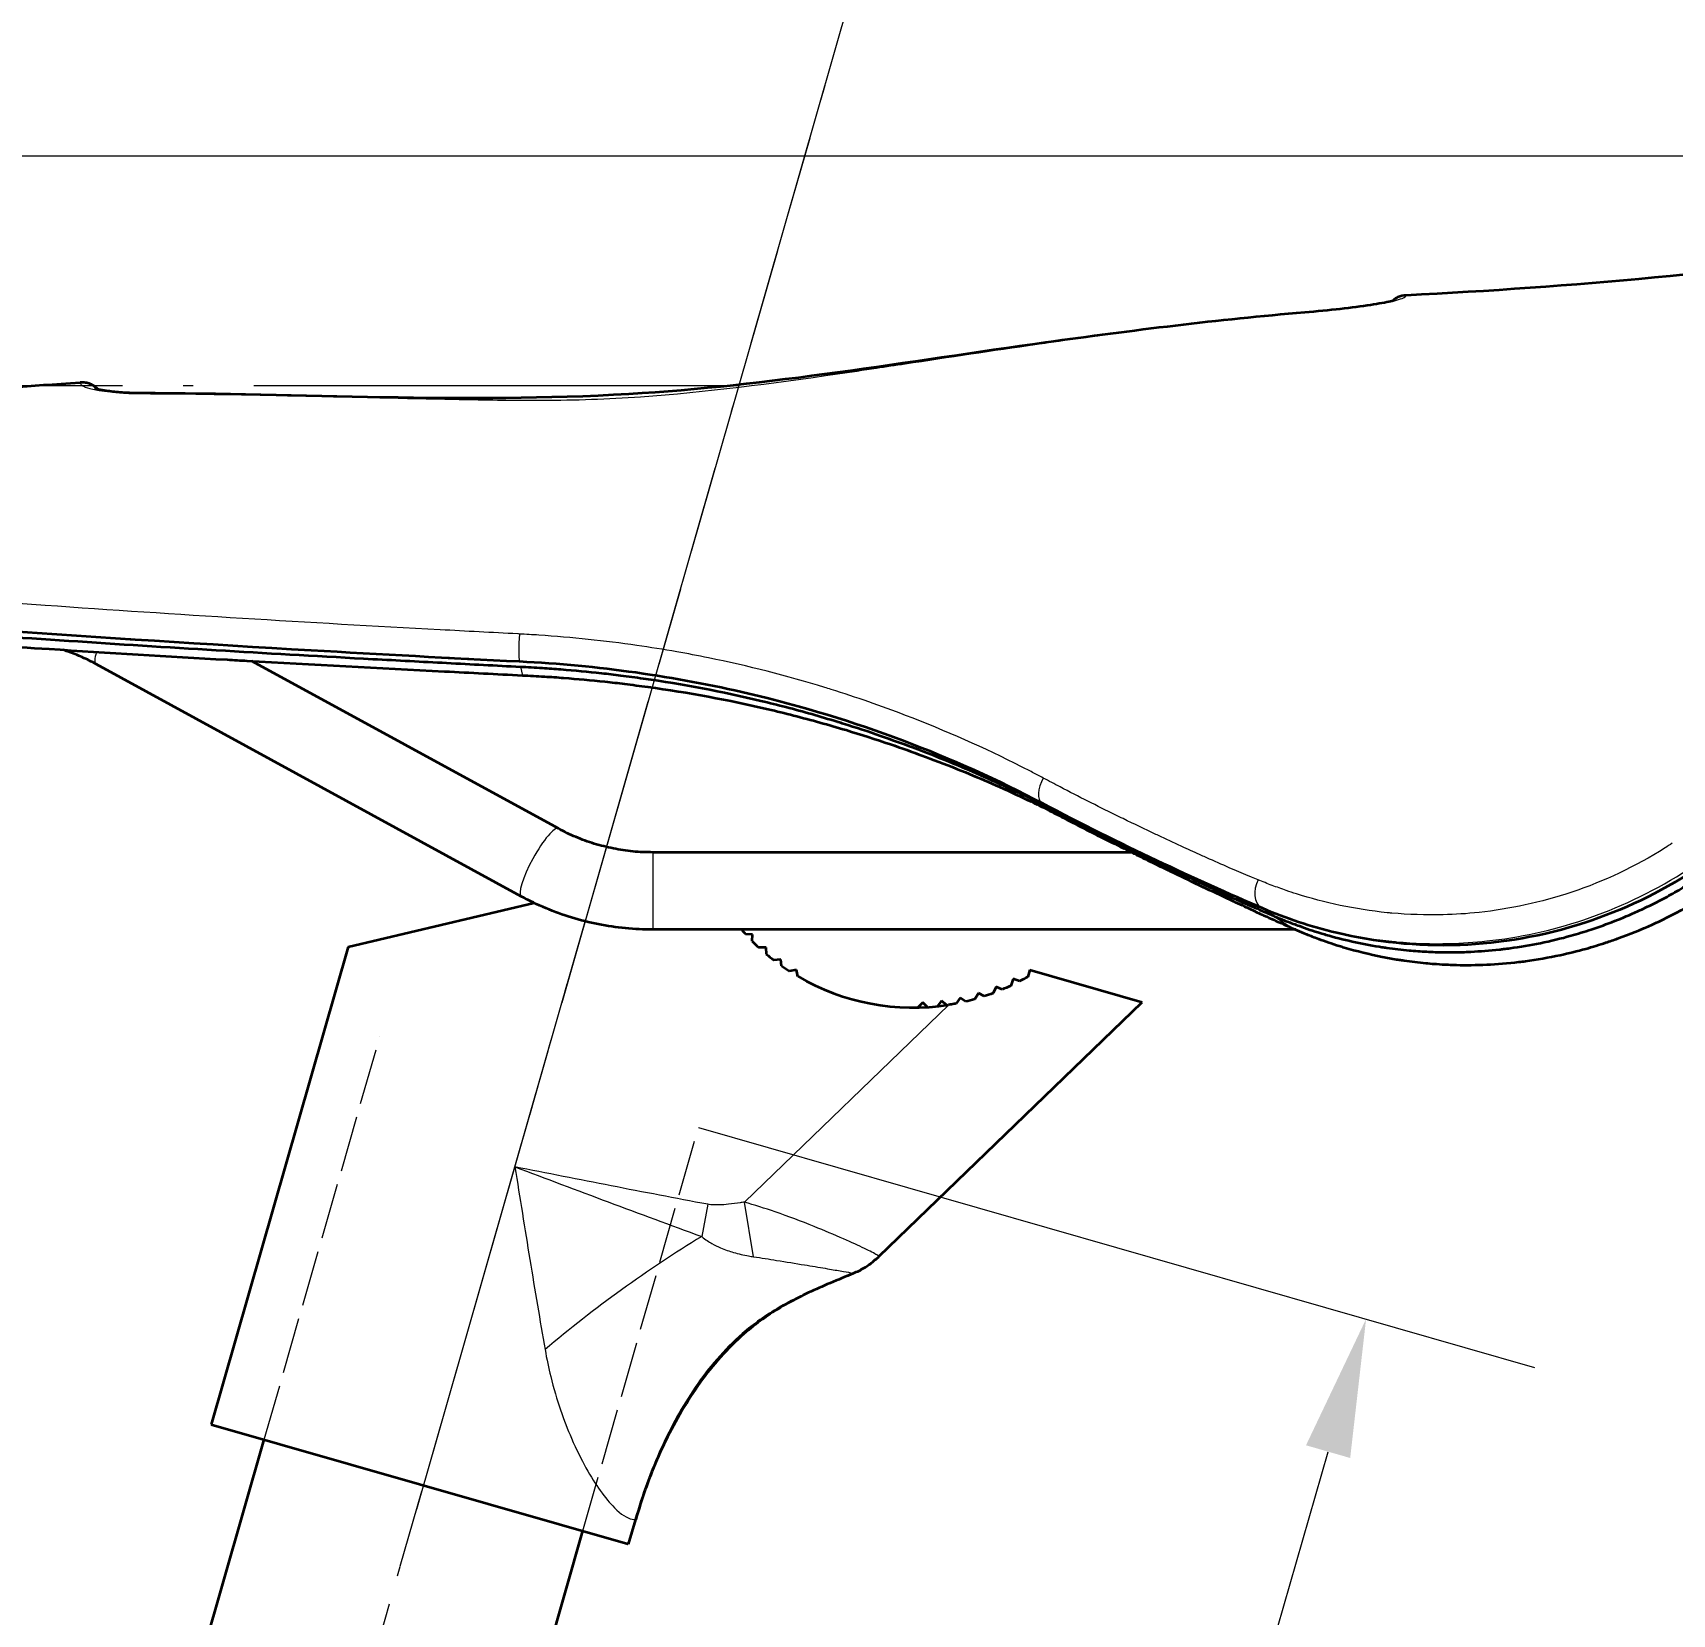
# Model space of a CAD drawing. Header units: millimetres. Extents: x 103 to 2059, y 115 to 1460.
# Drawn here: x 1329.3 to 1477.7, y 1147.4 to 1290.6 of the extents above; entities that cross this region are included whole.
import ezdxf

# ---------------------------------------------------------------- set-up
doc = ezdxf.new("R2010")
doc.units = ezdxf.units.MM
doc.header["$LTSCALE"] = 5
for name, pattern in [('CHAIN', [0.3543, 0.2362, -0.0295, 0.0591, -0.0295]), ('DASHED', [0.2068, 0.1655, -0.0413]), ('LONG_DASH_DOTTED', [0.3001, 0.2362, -0.0295, 0.0049, -0.0295])]:
    doc.linetypes.add(name, pattern=pattern)
for name, color, linetype, lineweight in [('Centerline (ISO)', 7, 'Continuous', 9), ('Dimension (ISO)', 7, 'Continuous', 9), ('Hidden (ISO)', 7, 'DASHED', 9), ('Sketch Geometry (ISO)', 7, 'Continuous', 9), ('Visible (ISO)', 7, 'Continuous', 35), ('Visible Narrow (ISO)', 7, 'Continuous', 9)]:
    doc.layers.add(name, color=color, linetype=linetype, lineweight=lineweight)
doc.styles.add('Note Text (ISO)', font='tahoma.ttf')
doc.dimstyles.new('Default (ISO)', dxfattribs={"dimscale": 5, "dimtxt": 3.5, "dimasz": 2.5, "dimexe": 3.175, "dimexo": 0, "dimgap": 0.762, "dimtad": 1, "dimdec": 1, "dimrnd": 1e-08, "dimzin": 4, "dimtxsty": 'Note Text (ISO)', "dimcen": 0.09, "dimdle": 10, "dimclrd": 256, "dimclre": 256, "dimclrt": 256, "dimadec": 0, "dimazin": 0, "dimtfac": 1.001486, "dimtmove": 0, "dimatfit": 3, "dimfxl": 0, "dimtolj": 1, "dimtzin": 0, "dimlwd": -1, "dimlwe": -1, "dimarcsym": 0})

# ---------------------------------------------------------------- blocks, each defined once
blk = doc.blocks.new('*D18')
at = {"layer": 'Defpoints', "color": 0}
for p in [(129.29, 1279.41), (1543.27, 1279.41), (1641.2, 312.94)]:
    blk.add_point(p, dxfattribs=at)
at = {"layer": 'Dimension (ISO)'}
for p, q in [((1543.27, 1279.41), (113.41, 1279.41)), ((129.29, 325.44), (129.29, 1266.91)), ((1641.2, 312.94), (113.41, 312.94))]:
    blk.add_line(p, q, dxfattribs=at)
for points in [[(127.2, 1266.91), (131.37, 1266.91), (129.29, 1279.41)], [(127.2, 325.44), (131.37, 325.44), (129.29, 312.94)]]:
    blk.add_solid(points, dxfattribs=at)
at = {"layer": 'Dimension (ISO)', "insert": (103.27, 780.31), "char_height": 17.5, "attachment_point": 1, "rotation": 90, "style": 'Note Text (ISO)'}
blk.add_mtext('\\A1;966,5', dxfattribs=at)
blk = doc.blocks.new('*D21')
at = {"layer": 'Defpoints', "color": 0}
for p in [(1389.54, 1191.44), (1449.99, 1174.11), (1348.19, 1047.25)]:
    blk.add_point(p, dxfattribs=at)
at = {"layer": 'Dimension (ISO)'}
for p, q in [((1389.54, 1191.44), (1465.25, 1169.73)), ((1412.09, 1041.93), (1446.55, 1162.09)), ((1348.19, 1047.25), (1423.91, 1025.54))]:
    blk.add_line(p, q, dxfattribs=at)
for points in [[(1444.55, 1162.67), (1448.55, 1161.52), (1449.99, 1174.11)], [(1410.09, 1042.51), (1414.1, 1041.36), (1408.65, 1029.92)]]:
    blk.add_solid(points, dxfattribs=at)
at = {"layer": 'Dimension (ISO)', "insert": (1396.57, 1082.16), "char_height": 17.5, "attachment_point": 1, "rotation": 74, "style": 'Note Text (ISO)'}
blk.add_mtext('\\A1;150,0', dxfattribs=at)

msp = doc.modelspace()

# ---------------------------------------------------------------- linework, layer by layer
at = {"layer": 'Centerline (ISO)', "linetype": 'CHAIN', "ltscale": 23.990969}
msp.add_line((1330.33, 1039.37), (1401.01, 1285.85), dxfattribs=at)
at = {"layer": 'Hidden (ISO)', "ltscale": 6.125081}
for p, q in [((1350.23, 1163.18), (1360.7, 1199.71)), ((1379.07, 1154.91), (1389.54, 1191.44))]:
    msp.add_line(p, q, dxfattribs=at)
at = {"layer": 'Sketch Geometry (ISO)', "color": 7, "linetype": 'LONG_DASH_DOTTED', "lineweight": 18, "ltscale": 36.569683}
msp.add_line((1333.78, 1051.39), (1409.4, 1315.12), dxfattribs=at)
at = {"layer": 'Sketch Geometry (ISO)', "color": 7, "linetype": 'LONG_DASH_DOTTED', "lineweight": 18, "ltscale": 37.193184}
msp.add_line((1393.2, 1258.63), (1225.78, 1258.63), dxfattribs=at)
at = {"layer": 'Visible (ISO)'}
for p, q in [((1347.45, 1234.6), (1347.45, 1234.6)), ((1376.86, 1218.52), (1349.1, 1233.69)), ((1373.5, 1212.38), (1335, 1233.42)), ((1428.77, 1216.37), (1385.42, 1216.37)), ((1429.2, 1216.37), (1429.2, 1216.37)), ((1357.83, 1207.82), (1374.65, 1211.79)), ((1443.62, 1209.37), (1385.42, 1209.37)), ((1393.79, 1208.97), (1393.79, 1208.96)), ((1394.44, 1208.93), (1393.79, 1208.97)), ((1394.4, 1208.33), (1394.44, 1208.93)), ((1357.83, 1207.82), (1345.42, 1164.56)), ((1395.67, 1207.75), (1395.02, 1207.74)), ((1395.02, 1207.74), (1395.02, 1207.73)), ((1395.69, 1207.15), (1395.67, 1207.75)), ((1397, 1206.68), (1396.35, 1206.61)), ((1396.35, 1206.61), (1396.35, 1206.61)), ((1397.07, 1206.09), (1397, 1206.68)), ((1398.42, 1205.73), (1397.78, 1205.61)), ((1397.78, 1205.61), (1397.78, 1205.61)), ((1398.53, 1205.14), (1398.42, 1205.73)), ((1419.54, 1205.73), (1419.36, 1205.1)), ((1419.54, 1205.73), (1429.73, 1202.81)), ((1416.49, 1204.2), (1416.21, 1203.61)), ((1417.04, 1203.94), (1416.49, 1204.2)), ((1418.05, 1204.9), (1417.82, 1204.29)), ((1417.82, 1204.29), (1417.82, 1204.29)), ((1418.61, 1204.69), (1418.05, 1204.9)), ((1419.36, 1205.1), (1419.36, 1205.1)), ((1405.86, 1179.76), (1429.73, 1202.81)), ((1409.86, 1202.77), (1409.4, 1202.31)), ((1410.28, 1202.35), (1409.86, 1202.77)), ((1411.56, 1202.92), (1411.14, 1202.42)), ((1411.14, 1202.42), (1411.14, 1202.42)), ((1412.02, 1202.53), (1411.56, 1202.92)), ((1413.24, 1203.2), (1412.86, 1202.67)), ((1412.86, 1202.67), (1412.86, 1202.67)), ((1413.73, 1202.86), (1413.24, 1203.2)), ((1414.89, 1203.63), (1414.56, 1203.07)), ((1414.56, 1203.07), (1414.56, 1203.07)), ((1415.4, 1203.33), (1414.89, 1203.63)), ((1416.21, 1203.61), (1416.21, 1203.61)), ((1409.4, 1202.31), (1409.4, 1202.31)), ((1405.83, 1179.72), (1405.85, 1179.74)), ((1405.85, 1179.74), (1405.86, 1179.76)), ((1345.42, 1164.56), (1383.15, 1153.74)), ((1344.13, 1141.91), (1350.23, 1163.18)), ((1371.19, 1127.43), (1379.07, 1154.91)), ((1383.22, 1153.72), (1383.86, 1155.94)), ((1383.22, 1153.72), (1383.15, 1153.74))]:
    msp.add_line(p, q, dxfattribs=at)
for start, end in [(221.168, 222.6595), (225.1091, 227.4928), (229.9424, 232.3261), (234.7758, 237.1595), (239.6091, 278.9504)]:
    msp.add_arc((1408.98, 1222.97), 20.66, start, end, dxfattribs=at)
msp.add_ellipse((1373.45, 1235.63), major_axis=(-0.1, -2), ratio=0.073735, start_param=6.282127, end_param=6.282225, dxfattribs=at)
for points, knots in [([(1543.27, 1279.41), (1536.67, 1277.86), (1520.06, 1274.07), (1483.61, 1268.95), (1468.57, 1267.55), (1453.61, 1266.81)], [0.000239, 0.000239, 0.000239, 0.000239, 2.031845, 2.031845, 3.470318, 3.470318, 3.470318, 3.470318]), ([(1444.43, 1265.29), (1445.55, 1265.38), (1446.65, 1265.49), (1448.67, 1265.72), (1449.6, 1265.84), (1451.15, 1266.08), (1451.8, 1266.2), (1452.39, 1266.34), (1452.53, 1266.38), (1452.63, 1266.41), (1452.65, 1266.42), (1452.65, 1266.42)], [0, 0, 0, 0, 0.342781, 0.342781, 0.691483, 0.691483, 1.036231, 1.036231, 1.186478, 1.186478, 1.251303, 1.251303, 1.251303, 1.251303]), ([(1444.43, 1265.29), (1445.55, 1265.38), (1446.65, 1265.49), (1448.67, 1265.72), (1449.6, 1265.84), (1451.15, 1266.08), (1451.8, 1266.2), (1452.29, 1266.32), (1452.36, 1266.34), (1452.43, 1266.35)], [0, 0, 0, 0, 0.342781, 0.342781, 0.691483, 0.691483, 1.036231, 1.036231, 1.104268, 1.104268, 1.104268, 1.104268]), ([(1453.61, 1266.81), (1453.35, 1266.8), (1453.11, 1266.74), (1452.73, 1266.57), (1452.58, 1266.48), (1452.43, 1266.35)], [0, 0, 0, 0, 0.0754336, 0.0754336, 0.1231361, 0.1231361, 0.1231361, 0.1231361]), ([(1338.98, 1257.98), (1353.47, 1257.97), (1368.36, 1257.02), (1395.87, 1258.64), (1408.47, 1260.82), (1428.82, 1263.66), (1436.65, 1264.64), (1444.43, 1265.29)], [0, 0, 0, 0, 4.485028, 4.485028, 8.287767, 8.287767, 10.666379, 10.666379, 10.666379, 10.666379]), ([(1290.57, 1255.92), (1291.64, 1255.99), (1292.43, 1256.05), (1295.25, 1256.25), (1295.72, 1256.28), (1300.65, 1256.63), (1303.27, 1256.81), (1312, 1257.42), (1315.73, 1257.68), (1326.09, 1258.41), (1328.67, 1258.58), (1333.57, 1258.93)], [-5.957422, -5.957422, -5.957422, -5.957422, -5.108363, -5.108363, -3.738495, -3.738495, -2.697123, -2.697123, -1.474736, -1.474736, -0.000146, -0.000146, -0.000146, -0.000146]), ([(1335.12, 1258.34), (1335.12, 1258.34), (1335.12, 1258.34), (1335.12, 1258.35), (1335.05, 1258.42), (1334.97, 1258.48), (1334.89, 1258.54), (1334.76, 1258.64), (1334.62, 1258.71), (1334.48, 1258.78), (1334.34, 1258.84), (1334.19, 1258.88), (1334.03, 1258.9), (1333.88, 1258.93), (1333.73, 1258.94), (1333.57, 1258.93)], [0.1589969, 0.1589969, 0.1589969, 0.1589969, 0.1599466, 0.1599466, 0.1599466, 0.1900585, 0.1900585, 0.1900585, 0.2377843, 0.2377843, 0.2377843, 0.2841221, 0.2841221, 0.2841221, 0.3304879, 0.3304879, 0.3304879, 0.3304879]), ([(1334.85, 1258.42), (1334.85, 1258.42), (1334.88, 1258.41), (1334.99, 1258.37), (1335.09, 1258.34), (1335.41, 1258.27), (1335.65, 1258.23), (1336.28, 1258.14), (1336.7, 1258.09), (1337.71, 1258.01), (1338.33, 1257.98), (1338.98, 1257.98)], [0.3051161, 0.3051161, 0.3051161, 0.3051161, 0.3688844, 0.3688844, 0.4615136, 0.4615136, 0.5901727, 0.5901727, 0.7577696, 0.7577696, 0.9572918, 0.9572918, 0.9572918, 0.9572918]), ([(1373.35, 1233.64), (1367.05, 1233.94), (1360.76, 1234.29), (1335.57, 1235.74), (1316.69, 1237.07), (1291.9, 1239.1), (1285.95, 1239.65), (1280.03, 1240.09)], [0.000075, 0.000075, 0.000075, 0.000075, 1.896748, 1.896748, 7.587345, 7.587345, 9.379295, 9.379295, 9.379295, 9.379295]), ([(1280.04, 1239.46), (1280.44, 1239.43), (1280.85, 1239.4), (1281.27, 1239.37), (1281.39, 1239.36), (1281.51, 1239.35), (1281.63, 1239.34), (1282.18, 1239.29), (1282.75, 1239.25), (1283.32, 1239.21), (1283.39, 1239.2), (1283.46, 1239.19), (1283.54, 1239.19), (1284.29, 1239.13), (1285.03, 1239.07), (1285.78, 1239.01), (1286.07, 1238.99), (1286.36, 1238.96), (1286.65, 1238.94), (1287.76, 1238.85), (1288.88, 1238.75), (1289.99, 1238.66), (1290.08, 1238.66), (1290.18, 1238.65), (1290.27, 1238.64), (1291.29, 1238.56), (1292.31, 1238.48), (1293.32, 1238.4), (1293.8, 1238.36), (1294.28, 1238.33), (1294.75, 1238.29), (1298.72, 1237.97), (1302.69, 1237.66), (1306.66, 1237.36), (1311.11, 1237.02), (1315.56, 1236.7), (1320.01, 1236.39), (1324.46, 1236.07), (1328.91, 1235.77), (1333.36, 1235.48), (1337.81, 1235.18), (1342.26, 1234.9), (1346.71, 1234.64), (1351.16, 1234.37), (1355.61, 1234.12), (1360.06, 1233.88), (1362.29, 1233.76), (1364.52, 1233.64), (1366.74, 1233.53), (1367.86, 1233.47), (1368.97, 1233.41), (1370.08, 1233.35), (1371.2, 1233.29), (1372.31, 1233.24), (1373.43, 1233.18)], [-1.66744766, -1.66744766, -1.66744766, -1.66744766, -1.6667926, -1.6667926, -1.6667926, -1.66661139, -1.66661139, -1.66661139, -1.66577651, -1.66577651, -1.66577651, -1.6656678, -1.6656678, -1.6656678, -1.66454325, -1.66454325, -1.66454325, -1.66410535, -1.66410535, -1.66410535, -1.66243317, -1.66243317, -1.66243317, -1.66229483, -1.66229483, -1.66229483, -1.66076303, -1.66076303, -1.66076303, -1.66004713, -1.66004713, -1.66004713, -1.6540784, -1.6540784, -1.6540784, -1.64739337, -1.64739337, -1.64739337, -1.64070903, -1.64070903, -1.64070903, -1.63402447, -1.63402447, -1.63402447, -1.62734063, -1.62734063, -1.62734063, -1.62399896, -1.62399896, -1.62399896, -1.62232878, -1.62232878, -1.62232878, -1.62065522, -1.62065522, -1.62065522, -1.62065522]), ([(1302.51, 1236.68), (1303.93, 1236.58), (1305.36, 1236.48), (1306.78, 1236.38), (1308.79, 1236.24), (1310.8, 1236.1), (1312.81, 1235.97), (1315.25, 1235.8), (1317.7, 1235.64), (1320.14, 1235.48), (1323.67, 1235.24), (1327.21, 1235.01), (1330.74, 1234.79), (1336.11, 1234.45), (1341.48, 1234.13), (1346.86, 1233.82), (1347.46, 1233.78), (1348.06, 1233.75), (1348.65, 1233.72), (1354.62, 1233.38), (1360.59, 1233.07), (1366.56, 1232.76), (1367.73, 1232.7), (1368.9, 1232.64), (1370.07, 1232.58), (1371.24, 1232.52), (1372.4, 1232.46), (1373.6, 1232.4)], [-1.65621721, -1.65621721, -1.65621721, -1.65621721, -1.6540784, -1.6540784, -1.6540784, -1.65106306, -1.65106306, -1.65106306, -1.64739376, -1.64739376, -1.64739376, -1.64208965, -1.64208965, -1.64208965, -1.63402449, -1.63402449, -1.63402449, -1.63312587, -1.63312587, -1.63312587, -1.62417122, -1.62417122, -1.62417122, -1.62241307, -1.62241307, -1.62241307, -1.62065532, -1.62065532, -1.62065532, -1.62065532]), ([(1335, 1233.42), (1334.59, 1233.65), (1334.17, 1233.85), (1333.32, 1234.23), (1332.88, 1234.41), (1332.28, 1234.61), (1332.14, 1234.66), (1331.99, 1234.71)], [4.1746375, 4.1746375, 4.1746375, 4.1746375, 4.2606281, 4.2606281, 4.3466186, 4.3466186, 4.3751064, 4.3751064, 4.3751064, 4.3751064]), ([(1420.66, 1220.81), (1412.76, 1224.98), (1403.73, 1228.47), (1387.45, 1232.29), (1380.42, 1233.3), (1373.35, 1233.64)], [0.000002, 0.000002, 0.000002, 0.000002, 3.087397, 3.087397, 5.214923, 5.214923, 5.214923, 5.214923]), ([(1373.43, 1233.18), (1374.08, 1233.15), (1374.73, 1233.12), (1375.39, 1233.07), (1375.95, 1233.04), (1376.52, 1232.99), (1377.09, 1232.95), (1378.31, 1232.85), (1379.53, 1232.74), (1380.75, 1232.6), (1381.33, 1232.54), (1381.9, 1232.47), (1382.48, 1232.4), (1383.17, 1232.31), (1383.86, 1232.22), (1384.54, 1232.12), (1388.14, 1231.61), (1391.7, 1230.94), (1395.2, 1230.1), (1395.96, 1229.92), (1396.71, 1229.73), (1397.46, 1229.54), (1399.02, 1229.13), (1400.57, 1228.69), (1402.1, 1228.21), (1402.13, 1228.21), (1402.16, 1228.2), (1402.18, 1228.19), (1402.34, 1228.14), (1402.49, 1228.09), (1402.65, 1228.05), (1403.79, 1227.69), (1404.92, 1227.32), (1406.03, 1226.93), (1407.01, 1226.59), (1407.97, 1226.24), (1408.92, 1225.89), (1410.19, 1225.41), (1411.44, 1224.91), (1412.68, 1224.4), (1413.58, 1224.02), (1414.47, 1223.64), (1415.35, 1223.24), (1416.32, 1222.81), (1417.27, 1222.37), (1418.21, 1221.91), (1418.96, 1221.55), (1419.69, 1221.19), (1420.42, 1220.81), (1420.76, 1220.64), (1421.1, 1220.46), (1421.44, 1220.28)], [-7.097473, -7.097473, -7.097473, -7.097473, -6.907648, -6.907648, -6.907648, -6.744221, -6.744221, -6.744221, -6.390718, -6.390718, -6.390718, -6.223536, -6.223536, -6.223536, -6.023618, -6.023618, -6.023618, -4.977031, -4.977031, -4.977031, -4.751127, -4.751127, -4.751127, -4.278407, -4.278407, -4.278407, -4.270203, -4.270203, -4.270203, -4.222493, -4.222493, -4.222493, -3.869722, -3.869722, -3.869722, -3.563385, -3.563385, -3.563385, -3.154652, -3.154652, -3.154652, -2.856568, -2.856568, -2.856568, -2.530212, -2.530212, -2.530212, -2.271794, -2.271794, -2.271794, -2.14975, -2.14975, -2.14975, -2.14975]), ([(1373.6, 1232.4), (1374.26, 1232.37), (1374.92, 1232.34), (1375.59, 1232.29), (1376.17, 1232.26), (1376.75, 1232.22), (1377.33, 1232.17), (1378.58, 1232.08), (1379.83, 1231.96), (1381.07, 1231.83), (1381.66, 1231.77), (1382.25, 1231.7), (1382.84, 1231.63), (1383.54, 1231.54), (1384.25, 1231.45), (1384.95, 1231.35), (1388.62, 1230.85), (1392.27, 1230.18), (1395.84, 1229.34), (1396.61, 1229.16), (1397.38, 1228.97), (1398.15, 1228.77), (1399.75, 1228.36), (1401.33, 1227.92), (1402.9, 1227.45), (1404.25, 1227.04), (1405.59, 1226.61), (1406.92, 1226.16), (1407.91, 1225.82), (1408.9, 1225.47), (1409.87, 1225.11), (1410.07, 1225.04), (1410.28, 1224.96), (1410.48, 1224.88), (1411.57, 1224.48), (1412.65, 1224.05), (1413.71, 1223.62), (1414.63, 1223.24), (1415.54, 1222.85), (1416.44, 1222.45), (1417.43, 1222.02), (1418.41, 1221.57), (1419.37, 1221.11), (1420.12, 1220.74), (1420.87, 1220.37), (1421.62, 1220), (1421.97, 1219.82), (1422.32, 1219.64), (1422.67, 1219.46)], [-7.097473, -7.097473, -7.097473, -7.097473, -6.907648, -6.907648, -6.907648, -6.744337, -6.744337, -6.744337, -6.390776, -6.390776, -6.390776, -6.223536, -6.223536, -6.223536, -6.023618, -6.023618, -6.023618, -4.977011, -4.977011, -4.977011, -4.751127, -4.751127, -4.751127, -4.278407, -4.278407, -4.278407, -3.869722, -3.869722, -3.869722, -3.563385, -3.563385, -3.563385, -3.499156, -3.499156, -3.499156, -3.154652, -3.154652, -3.154652, -2.856568, -2.856568, -2.856568, -2.530212, -2.530212, -2.530212, -2.271794, -2.271794, -2.271794, -2.14975, -2.14975, -2.14975, -2.14975]), ([(1421.44, 1220.28), (1423.49, 1219.21), (1425.52, 1218.18), (1427.51, 1217.19), (1427.53, 1217.18), (1427.56, 1217.17), (1427.58, 1217.16), (1428.13, 1216.89), (1428.67, 1216.62), (1429.2, 1216.36), (1429.66, 1216.14), (1430.12, 1215.92), (1430.57, 1215.7), (1430.6, 1215.69), (1430.62, 1215.68), (1430.65, 1215.66), (1431.62, 1215.2), (1432.58, 1214.74), (1433.53, 1214.3), (1434.25, 1213.96), (1434.96, 1213.63), (1435.66, 1213.3), (1435.88, 1213.2), (1436.09, 1213.1), (1436.3, 1213), (1437.16, 1212.6), (1438, 1212.21), (1438.84, 1211.84), (1438.9, 1211.81), (1438.97, 1211.78), (1439.03, 1211.75), (1439.32, 1211.62), (1439.61, 1211.5), (1439.89, 1211.37), (1440.49, 1211.11), (1441.08, 1210.85), (1441.65, 1210.61)], [-3.850159, -3.850159, -3.850159, -3.850159, -3.132063, -3.132063, -3.132063, -3.12289, -3.12289, -3.12289, -2.926491, -2.926491, -2.926491, -2.759217, -2.759217, -2.759217, -2.749566, -2.749566, -2.749566, -2.39008, -2.39008, -2.39008, -2.115936, -2.115936, -2.115936, -2.03221, -2.03221, -2.03221, -1.695004, -1.695004, -1.695004, -1.668608, -1.668608, -1.668608, -1.551852, -1.551852, -1.551852, -1.304627, -1.304627, -1.304627, -1.304627]), ([(1422.67, 1219.46), (1424, 1218.76), (1425.35, 1218.07), (1426.68, 1217.41), (1427.43, 1217.03), (1428.17, 1216.66), (1428.91, 1216.3), (1428.93, 1216.29), (1428.96, 1216.27), (1428.99, 1216.26), (1429.54, 1215.98), (1430.1, 1215.71), (1430.65, 1215.44), (1431.12, 1215.21), (1431.59, 1214.99), (1432.06, 1214.76), (1432.08, 1214.75), (1432.11, 1214.73), (1432.14, 1214.72), (1432.39, 1214.6), (1432.63, 1214.48), (1432.88, 1214.36), (1434.61, 1213.53), (1436.31, 1212.73), (1437.95, 1211.96), (1438.01, 1211.93), (1438.07, 1211.9), (1438.14, 1211.87), (1438.42, 1211.74), (1438.7, 1211.61), (1438.98, 1211.47), (1439.14, 1211.4), (1439.3, 1211.32), (1439.46, 1211.25), (1439.82, 1211.08), (1440.18, 1210.91), (1440.54, 1210.75), (1440.61, 1210.71), (1440.68, 1210.68), (1440.74, 1210.65), (1441.04, 1210.52), (1441.34, 1210.38), (1441.63, 1210.25), (1442.25, 1209.97), (1442.85, 1209.71), (1443.42, 1209.45)], [-3.850159, -3.850159, -3.850159, -3.850159, -3.391078, -3.391078, -3.391078, -3.132063, -3.132063, -3.132063, -3.122896, -3.122896, -3.122896, -2.926491, -2.926491, -2.926491, -2.759217, -2.759217, -2.759217, -2.749566, -2.749566, -2.749566, -2.660003, -2.660003, -2.660003, -2.032065, -2.032065, -2.032065, -2.007784, -2.007784, -2.007784, -1.898808, -1.898808, -1.898808, -1.836708, -1.836708, -1.836708, -1.695004, -1.695004, -1.695004, -1.668613, -1.668613, -1.668613, -1.551852, -1.551852, -1.551852, -1.304627, -1.304627, -1.304627, -1.304627]), ([(1385.42, 1216.37), (1384.82, 1216.37), (1384.22, 1216.39), (1383.02, 1216.51), (1382.43, 1216.6), (1381.25, 1216.84), (1380.68, 1216.98), (1379.54, 1217.33), (1378.98, 1217.53), (1377.9, 1217.99), (1377.37, 1218.24), (1376.86, 1218.52)], [4.712389, 4.712389, 4.712389, 4.712389, 4.8199627, 4.8199627, 4.9275364, 4.9275364, 5.0351101, 5.0351101, 5.1426838, 5.1426838, 5.2502576, 5.2502576, 5.2502576, 5.2502576]), ([(1479.7, 1214.75), (1476.58, 1212.71), (1473.2, 1211.1), (1466.03, 1208.76), (1462.17, 1208.11), (1454.57, 1207.83), (1450.79, 1208.25), (1444.96, 1209.64), (1442.73, 1210.39), (1440.61, 1211.3)], [0, 0, 0, 0, 1.139086, 1.139086, 2.401174, 2.401174, 3.751189, 3.751189, 4.685743, 4.685743, 4.685743, 4.685743]), ([(1441.65, 1210.61), (1441.75, 1210.56), (1441.85, 1210.52), (1441.95, 1210.48), (1442.24, 1210.35), (1442.53, 1210.23), (1442.83, 1210.12), (1443.2, 1209.97), (1443.57, 1209.83), (1443.95, 1209.7), (1444.58, 1209.47), (1445.22, 1209.25), (1445.88, 1209.05), (1446.03, 1209), (1446.19, 1208.96), (1446.34, 1208.91), (1447.9, 1208.46), (1449.52, 1208.1), (1451.17, 1207.83), (1451.25, 1207.82), (1451.33, 1207.81), (1451.42, 1207.79), (1451.57, 1207.77), (1451.72, 1207.75), (1451.87, 1207.73), (1452.54, 1207.63), (1453.21, 1207.55), (1453.89, 1207.49), (1453.94, 1207.49), (1453.99, 1207.48), (1454.04, 1207.48), (1454.32, 1207.45), (1454.59, 1207.43), (1454.87, 1207.41), (1455.39, 1207.38), (1455.9, 1207.35), (1456.43, 1207.34), (1456.52, 1207.34), (1456.61, 1207.33), (1456.69, 1207.33), (1457.11, 1207.32), (1457.53, 1207.32), (1457.96, 1207.32), (1458.46, 1207.33), (1458.96, 1207.34), (1459.48, 1207.37), (1460.32, 1207.41), (1461.18, 1207.48), (1462.06, 1207.57), (1462.18, 1207.59), (1462.3, 1207.6), (1462.43, 1207.62), (1462.63, 1207.64), (1462.83, 1207.66), (1463.03, 1207.69), (1464.85, 1207.94), (1466.7, 1208.31), (1468.55, 1208.83), (1469.16, 1209), (1469.77, 1209.19), (1470.37, 1209.39), (1471.81, 1209.86), (1473.21, 1210.41), (1474.58, 1211.03), (1474.58, 1211.03), (1474.59, 1211.03), (1474.59, 1211.04), (1475.07, 1211.25), (1475.54, 1211.48), (1476.01, 1211.71), (1476.25, 1211.83), (1476.48, 1211.95), (1476.72, 1212.08), (1476.95, 1212.2), (1477.18, 1212.32), (1477.41, 1212.45), (1477.89, 1212.71), (1478.37, 1212.99), (1478.85, 1213.28), (1479.31, 1213.56), (1479.77, 1213.85), (1480.22, 1214.14)], [-18.191526, -18.191526, -18.191526, -18.191526, -18.149572, -18.149572, -18.149572, -18.025628, -18.025628, -18.025628, -17.868644, -17.868644, -17.868644, -17.606867, -17.606867, -17.606867, -17.5458, -17.5458, -17.5458, -16.930951, -16.930951, -16.930951, -16.899875, -16.899875, -16.899875, -16.843861, -16.843861, -16.843861, -16.595868, -16.595868, -16.595868, -16.576973, -16.576973, -16.576973, -16.47531, -16.47531, -16.47531, -16.285559, -16.285559, -16.285559, -16.25405, -16.25405, -16.25405, -16.105322, -16.105322, -16.105322, -15.931075, -15.931075, -15.931075, -15.648125, -15.648125, -15.648125, -15.608224, -15.608224, -15.608224, -15.543613, -15.543613, -15.543613, -14.962398, -14.962398, -14.962398, -14.770501, -14.770501, -14.770501, -14.316516, -14.316516, -14.316516, -14.315074, -14.315074, -14.315074, -14.155116, -14.155116, -14.155116, -14.074038, -14.074038, -14.074038, -13.99366, -13.99366, -13.99366, -13.829203, -13.829203, -13.829203, -13.670747, -13.670747, -13.670747, -13.670747]), ([(1443.42, 1209.45), (1443.52, 1209.41), (1443.62, 1209.37), (1443.72, 1209.32), (1444.01, 1209.2), (1444.3, 1209.08), (1444.58, 1208.96), (1444.94, 1208.82), (1445.3, 1208.68), (1445.67, 1208.54), (1446.28, 1208.32), (1446.92, 1208.1), (1447.56, 1207.9), (1447.71, 1207.85), (1447.86, 1207.81), (1448.01, 1207.76), (1449.14, 1207.43), (1450.29, 1207.15), (1451.46, 1206.91), (1451.88, 1206.83), (1452.31, 1206.75), (1452.74, 1206.68), (1452.82, 1206.67), (1452.9, 1206.66), (1452.98, 1206.64), (1453.13, 1206.62), (1453.28, 1206.6), (1453.43, 1206.58), (1454.08, 1206.48), (1454.74, 1206.4), (1455.4, 1206.34), (1455.46, 1206.33), (1455.51, 1206.33), (1455.56, 1206.32), (1455.83, 1206.3), (1456.1, 1206.27), (1456.37, 1206.26), (1456.72, 1206.23), (1457.06, 1206.21), (1457.41, 1206.2), (1457.66, 1206.19), (1457.91, 1206.18), (1458.17, 1206.17), (1459.05, 1206.15), (1459.97, 1206.16), (1460.91, 1206.2), (1461.86, 1206.25), (1462.83, 1206.32), (1463.82, 1206.44), (1464.02, 1206.46), (1464.22, 1206.49), (1464.42, 1206.52), (1465.45, 1206.66), (1466.5, 1206.84), (1467.56, 1207.07), (1468.33, 1207.23), (1469.11, 1207.43), (1469.89, 1207.64), (1470.5, 1207.81), (1471.11, 1208), (1471.71, 1208.2), (1472.06, 1208.31), (1472.41, 1208.43), (1472.76, 1208.56), (1473.82, 1208.94), (1474.88, 1209.37), (1475.91, 1209.84), (1475.91, 1209.84), (1475.92, 1209.84), (1475.92, 1209.84), (1476.4, 1210.06), (1476.88, 1210.29), (1477.35, 1210.52), (1477.59, 1210.64), (1477.82, 1210.76), (1478.06, 1210.89), (1478.29, 1211.01), (1478.52, 1211.14), (1478.76, 1211.27), (1479.24, 1211.53), (1479.72, 1211.81), (1480.2, 1212.1), (1480.67, 1212.38), (1481.13, 1212.67), (1481.57, 1212.97)], [-18.191527, -18.191527, -18.191527, -18.191527, -18.149572, -18.149572, -18.149572, -18.025628, -18.025628, -18.025628, -17.868541, -17.868541, -17.868541, -17.606867, -17.606867, -17.606867, -17.545701, -17.545701, -17.545701, -17.093563, -17.093563, -17.093563, -16.930951, -16.930951, -16.930951, -16.899991, -16.899991, -16.899991, -16.843861, -16.843861, -16.843861, -16.595868, -16.595868, -16.595868, -16.576963, -16.576963, -16.576963, -16.47531, -16.47531, -16.47531, -16.347007, -16.347007, -16.347007, -16.253966, -16.253966, -16.253966, -15.931188, -15.931188, -15.931188, -15.608224, -15.608224, -15.608224, -15.543613, -15.543613, -15.543613, -15.208987, -15.208987, -15.208987, -14.962626, -14.962626, -14.962626, -14.770501, -14.770501, -14.770501, -14.658995, -14.658995, -14.658995, -14.316509, -14.316509, -14.316509, -14.315074, -14.315074, -14.315074, -14.155116, -14.155116, -14.155116, -14.074038, -14.074038, -14.074038, -13.99366, -13.99366, -13.99366, -13.829203, -13.829203, -13.829203, -13.670747, -13.670747, -13.670747, -13.670747]), ([(1385.42, 1209.37), (1384.59, 1209.37), (1383.76, 1209.41), (1382.11, 1209.57), (1381.28, 1209.69), (1379.65, 1210.02), (1378.85, 1210.22), (1377.26, 1210.71), (1376.49, 1210.99), (1374.96, 1211.63), (1374.22, 1211.99), (1373.5, 1212.38)], [4.712389, 4.712389, 4.712389, 4.712389, 4.8199627, 4.8199627, 4.9275364, 4.9275364, 5.0351101, 5.0351101, 5.1426838, 5.1426838, 5.2502576, 5.2502576, 5.2502576, 5.2502576]), ([(1412.86, 1202.67), (1412.81, 1202.66), (1412.75, 1202.65), (1412.53, 1202.61), (1412.36, 1202.58), (1412.2, 1202.56)], [1.71605801, 1.71605801, 1.71605801, 1.71605801, 1.73194039, 1.73194039, 1.78138278, 1.78138278, 1.78138278, 1.78138278]), ([(1403.59, 1178.26), (1403.75, 1178.33), (1403.92, 1178.4), (1404.24, 1178.56), (1404.39, 1178.65), (1404.7, 1178.83), (1404.85, 1178.93), (1405.14, 1179.14), (1405.28, 1179.25), (1405.56, 1179.48), (1405.7, 1179.6), (1405.83, 1179.72)], [0, 0, 0, 0, 0.0455175, 0.0455175, 0.091035, 0.091035, 0.1365524, 0.1365524, 0.1820699, 0.1820699, 0.2275874, 0.2275874, 0.2275874, 0.2275874]), ([(1403.05, 1178.03), (1402.36, 1177.74), (1401.65, 1177.44), (1399.66, 1176.59), (1398.39, 1175.99), (1395.92, 1174.55), (1394.74, 1173.7), (1392.91, 1172.1), (1392.2, 1171.4), (1390.21, 1169.17), (1389.05, 1167.53), (1386.99, 1164.05), (1386.1, 1162.2), (1384.77, 1158.86), (1384.28, 1157.41), (1383.86, 1155.94)], [0, 0, 0, 0, 0.249338, 0.249338, 0.698079, 0.698079, 1.173762, 1.173762, 1.504063, 1.504063, 2.164664, 2.164664, 2.825265, 2.825265, 3.303005, 3.303005, 3.303005, 3.303005]), ([(1403.05, 1178.03), (1403.09, 1178.05), (1403.12, 1178.06), (1403.19, 1178.09), (1403.23, 1178.11), (1403.3, 1178.14), (1403.34, 1178.15), (1403.41, 1178.18), (1403.45, 1178.2), (1403.52, 1178.23), (1403.55, 1178.24), (1403.59, 1178.26)], [0, 0, 0, 0, 0.0140893, 0.0140893, 0.02817859, 0.02817859, 0.04226789, 0.04226789, 0.05635719, 0.05635719, 0.07044648, 0.07044648, 0.07044648, 0.07044648])]:
    msp.add_open_spline(points, degree=3, knots=knots, dxfattribs=at)
for points in [[(1440.61, 1211.3), (1434.57, 1213.9), (1427.73, 1217.08), (1420.66, 1220.81)], [(1417.82, 1204.29), (1417.56, 1204.17), (1417.3, 1204.05), (1417.04, 1203.94)], [(1419.36, 1205.1), (1419.11, 1204.96), (1418.86, 1204.82), (1418.61, 1204.69)], [(1414.56, 1203.07), (1414.28, 1202.99), (1414, 1202.92), (1413.73, 1202.86)], [(1416.21, 1203.61), (1415.95, 1203.51), (1415.68, 1203.42), (1415.4, 1203.33)]]:
    msp.add_open_spline(points, degree=3, dxfattribs=at)
at = {"layer": 'Visible Narrow (ISO)'}
for p, q in [((1373.43, 1233.18), (1373.6, 1232.4)), ((1421.44, 1220.28), (1422.67, 1219.46)), ((1385.42, 1216.37), (1385.42, 1209.37)), ((1372.92, 1187.89), (1379.29, 1210.12)), ((1441.65, 1210.6), (1443.42, 1209.45)), ((1412.2, 1202.56), (1393.7, 1184.69)), ((1394.53, 1179.75), (1393.7, 1184.69)), ((1390.38, 1184.5), (1389.84, 1181.58)), ((1383.79, 1155.96), (1383.15, 1153.74)), ((1383.79, 1155.96), (1383.86, 1155.94))]:
    msp.add_line(p, q, dxfattribs=at)
for centre, major_axis, ratio, start_param, end_param in [((1444.6, 1263.29), (-0.17, 1.99), 0.171498, 6.280292, 6.305937), ((1444.6, 1263.29), (-0.17, 1.99), 0.171498, 6.160079, 6.279689), ((1338.98, 1255.99), (0, 2), 0.247059, 0.004306, 0.259691), ((1338.98, 1255.99), (0, 2), 0.247059, 6.239409, 6.287368), ((1336.68, 1236.49), (1.68, 3.07), 0.205343, 2.062601, 2.062673), ((1373.45, 1235.63), (-0.1, -2), 0.073735, 4.457332, 6.023243), ((1336.68, 1236.49), (-1.68, -3.07), 0.205343, 5.516584, 6.283185), ((1373.45, 1235.63), (-0.1, -2), 0.073735, 6.023243, 6.282127), ((1421.6, 1222.58), (-0.93, -1.77), 0.492227, 4.676998, 6.230245), ((1421.6, 1222.58), (-0.93, -1.77), 0.492227, 6.230245, 6.281614), ((1375.18, 1215.45), (-1.68, -3.07), 0.205343, 3.141593, 6.283185), ((1441.4, 1213.14), (-0.79, -1.84), 0.693363, 4.606227, 6.163622), ((1441.4, 1213.14), (-0.79, -1.84), 0.693363, 6.163622, 6.280789), ((1387.31, 1167.99), (-27.12, -20.09), 0.292382, 4.40805, 4.932901), ((1400.82, 1184.97), (5.04, -5.22), 0.994574, 5.898289, 6.283185), ((1400.81, 1184.96), (5.04, -5.22), 0.999803, 5.908085, 6.283185), ((1402.26, 1179.87), (0.79, -1.84), 0.469688, 0, 0.01182), ((1416.51, 1147.08), (-11.7, 31.66), 0.983012, 0.039599, 0.056882), ((1402.83, 1180.11), (0.76, -1.85), 0.523801, 0, 0.00797)]:
    msp.add_ellipse(centre, major_axis=major_axis, ratio=ratio, start_param=start_param, end_param=end_param, dxfattribs=at)
for points, knots in [([(1444.47, 1265.27), (1445.53, 1265.36), (1446.56, 1265.47), (1449.23, 1265.77), (1450.7, 1265.98), (1452.53, 1266.32), (1453.08, 1266.46), (1453.43, 1266.62), (1453.48, 1266.64), (1453.58, 1266.72), (1453.61, 1266.77), (1453.61, 1266.81)], [-6.93774, -6.93774, -6.93774, -6.93774, -6.615235, -6.615235, -6.040385, -6.040385, -5.621251, -5.621251, -5.533005, -5.533005, -5.374556, -5.374556, -5.374556, -5.374556]), ([(1338.85, 1257.92), (1339.2, 1257.92), (1339.56, 1257.91), (1348.7, 1257.86), (1357.59, 1257.59), (1368.88, 1257.37), (1371.21, 1257.33), (1374.15, 1257.31), (1374.78, 1257.31), (1378.38, 1257.32), (1381.33, 1257.43), (1390.25, 1258.05), (1396.2, 1258.84), (1403.31, 1259.87), (1404.48, 1260.05), (1406.52, 1260.35), (1407.38, 1260.48), (1412.21, 1261.21), (1416.17, 1261.81), (1420.49, 1262.43), (1420.84, 1262.48), (1423.86, 1262.91), (1426.52, 1263.28), (1430.71, 1263.82), (1432.23, 1264.01), (1434.5, 1264.28), (1435.26, 1264.37), (1436.41, 1264.5), (1436.81, 1264.54), (1437.4, 1264.61), (1437.6, 1264.63), (1437.97, 1264.67), (1438.13, 1264.68), (1439.06, 1264.78), (1439.83, 1264.85), (1441.24, 1264.99), (1441.89, 1265.05), (1442.65, 1265.12), (1442.76, 1265.13), (1443.41, 1265.18), (1443.94, 1265.23), (1444.47, 1265.27)], [-10.695605, -10.695605, -10.695605, -10.695605, -10.586536, -10.586536, -7.870287, -7.870287, -7.169653, -7.169653, -6.977793, -6.977793, -6.08038, -6.08038, -4.277702, -4.277702, -3.923684, -3.923684, -3.660999, -3.660999, -2.459965, -2.459965, -2.353682, -2.353682, -1.544271, -1.544271, -1.084873, -1.084873, -0.854858, -0.854858, -0.735686, -0.735686, -0.67543, -0.67543, -0.624572, -0.624572, -0.393795, -0.393795, -0.196668, -0.196668, -0.162204, -0.162204, 0, 0, 0, 0]), ([(1333.57, 1258.93), (1333.53, 1258.78), (1333.69, 1258.64), (1334.02, 1258.51), (1334.26, 1258.42), (1334.58, 1258.34), (1334.99, 1258.26), (1335.08, 1258.24), (1335.19, 1258.22), (1335.29, 1258.2), (1335.9, 1258.1), (1336.64, 1258.01), (1337.47, 1257.96), (1337.91, 1257.94), (1338.37, 1257.92), (1338.85, 1257.92)], [-5.3991886, -5.3991886, -5.3991886, -5.3991886, -5.1134955, -5.1134955, -5.1134955, -4.9116209, -4.9116209, -4.9116209, -4.8626948, -4.8626948, -4.8626948, -4.5851088, -4.5851088, -4.5851088, -4.437733, -4.437733, -4.437733, -4.437733]), ([(1373.33, 1236.14), (1373.28, 1236.15), (1373.23, 1236.15), (1370.85, 1236.27), (1368.5, 1236.4), (1354.23, 1237.16), (1342.3, 1237.89), (1329.3, 1238.81), (1328.21, 1238.89), (1316.27, 1239.75), (1305.44, 1240.62), (1291.63, 1241.84), (1288.66, 1242.09), (1284.17, 1242.52), (1282.7, 1242.64), (1280.82, 1242.84), (1280.44, 1242.88), (1280.06, 1242.92)], [-9.374101, -9.374101, -9.374101, -9.374101, -9.358529, -9.358529, -8.652732, -8.652732, -5.06026, -5.06026, -4.730516, -4.730516, -1.460715, -1.460715, -0.55989, -0.55989, -0.110716, -0.110716, 0, 0, 0, 0]), ([(1279.96, 1240.26), (1280.33, 1240.23), (1280.69, 1240.2), (1282.56, 1240.04), (1284.04, 1239.92), (1288.5, 1239.52), (1291.51, 1239.26), (1305.32, 1238.09), (1316.19, 1237.25), (1328.13, 1236.41), (1329.23, 1236.33), (1342.25, 1235.42), (1354.19, 1234.71), (1368.47, 1233.96), (1370.8, 1233.83), (1373.21, 1233.71), (1373.27, 1233.71), (1373.32, 1233.7)], [0, 0, 0, 0, 0.110716, 0.110716, 0.55989, 0.55989, 1.460715, 1.460715, 4.730516, 4.730516, 5.06026, 5.06026, 8.652732, 8.652732, 9.358529, 9.358529, 9.374101, 9.374101, 9.374101, 9.374101]), ([(1420.76, 1223.1), (1420.44, 1223.27), (1420.11, 1223.44), (1419.62, 1223.7), (1419.46, 1223.79), (1419.12, 1223.96), (1418.96, 1224.04), (1415.46, 1225.83), (1411.94, 1227.37), (1406.09, 1229.62), (1403.84, 1230.41), (1401.35, 1231.19), (1401.16, 1231.25), (1397.56, 1232.36), (1394.04, 1233.25), (1389.49, 1234.18), (1388.54, 1234.36), (1386.38, 1234.74), (1385.18, 1234.93), (1381.04, 1235.53), (1378.08, 1235.84), (1374.5, 1236.08), (1373.92, 1236.11), (1373.33, 1236.14)], [-5.319007, -5.319007, -5.319007, -5.319007, -5.191296, -5.191296, -5.126227, -5.126227, -5.062169, -5.062169, -3.767496, -3.767496, -2.989058, -2.989058, -2.92426, -2.92426, -1.774591, -1.774591, -1.471152, -1.471152, -1.093705, -1.093705, -0.178586, -0.178586, 0, 0, 0, 0]), ([(1373.32, 1233.7), (1373.9, 1233.68), (1374.47, 1233.64), (1378.02, 1233.41), (1380.98, 1233.11), (1385.09, 1232.52), (1386.29, 1232.34), (1388.43, 1231.96), (1389.39, 1231.78), (1393.91, 1230.88), (1397.42, 1229.99), (1401.01, 1228.9), (1401.2, 1228.85), (1403.69, 1228.08), (1405.93, 1227.3), (1411.8, 1225.07), (1415.31, 1223.54), (1418.81, 1221.77), (1418.98, 1221.69), (1419.31, 1221.52), (1419.48, 1221.43), (1419.97, 1221.18), (1420.3, 1221.01), (1420.62, 1220.84)], [0, 0, 0, 0, 0.178586, 0.178586, 1.093705, 1.093705, 1.471152, 1.471152, 1.774591, 1.774591, 2.92426, 2.92426, 2.989058, 2.989058, 3.767496, 3.767496, 5.062169, 5.062169, 5.126227, 5.126227, 5.191296, 5.191296, 5.319007, 5.319007, 5.319007, 5.319007]), ([(1440.22, 1213.88), (1440.02, 1213.96), (1439.82, 1214.04), (1439.62, 1214.12), (1439.52, 1214.16), (1439.42, 1214.2), (1439.32, 1214.25), (1438.75, 1214.48), (1438.18, 1214.72), (1437.6, 1214.98), (1436.93, 1215.27), (1436.25, 1215.57), (1435.56, 1215.88), (1435.41, 1215.95), (1435.26, 1216.02), (1435.1, 1216.09), (1434.57, 1216.32), (1434.04, 1216.57), (1433.5, 1216.81), (1432.82, 1217.13), (1432.13, 1217.44), (1431.44, 1217.77), (1431.27, 1217.85), (1431.11, 1217.92), (1430.95, 1218), (1429.97, 1218.46), (1428.99, 1218.93), (1427.99, 1219.42), (1427.75, 1219.53), (1427.51, 1219.65), (1427.27, 1219.77), (1425.63, 1220.58), (1423.97, 1221.41), (1422.29, 1222.29), (1421.78, 1222.56), (1421.27, 1222.83), (1420.76, 1223.1)], [-2.746568, -2.746568, -2.746568, -2.746568, -2.657155, -2.657155, -2.657155, -2.611753, -2.611753, -2.611753, -2.350965, -2.350965, -2.350965, -2.048121, -2.048121, -2.048121, -1.981997, -1.981997, -1.981997, -1.749988, -1.749988, -1.749988, -1.455408, -1.455408, -1.455408, -1.386596, -1.386596, -1.386596, -0.974992, -0.974992, -0.974992, -0.875562, -0.875562, -0.875562, -0.20297, -0.20297, -0.20297, 0, 0, 0, 0]), ([(1420.62, 1220.84), (1421.14, 1220.56), (1421.67, 1220.29), (1423.91, 1219.12), (1425.62, 1218.26), (1427.54, 1217.32), (1427.78, 1217.2), (1429.05, 1216.58), (1430.06, 1216.1), (1431.22, 1215.55), (1431.38, 1215.47), (1432.26, 1215.06), (1432.96, 1214.73), (1434.2, 1214.16), (1434.75, 1213.91), (1435.44, 1213.59), (1435.59, 1213.52), (1436.44, 1213.14), (1437.13, 1212.82), (1438.41, 1212.26), (1439, 1212), (1439.67, 1211.72), (1439.77, 1211.67), (1440.07, 1211.55), (1440.27, 1211.46), (1440.46, 1211.38)], [0, 0, 0, 0, 0.20297, 0.20297, 0.875562, 0.875562, 0.974992, 0.974992, 1.386596, 1.386596, 1.455408, 1.455408, 1.749988, 1.749988, 1.981997, 1.981997, 2.048121, 2.048121, 2.350965, 2.350965, 2.611753, 2.611753, 2.657155, 2.657155, 2.746568, 2.746568, 2.746568, 2.746568]), ([(1477.71, 1217.19), (1477.49, 1217.04), (1477.28, 1216.91), (1474.37, 1215.07), (1471.52, 1213.74), (1465.82, 1211.83), (1462.99, 1211.23), (1459.12, 1210.81), (1458.04, 1210.74), (1455.38, 1210.68), (1453.82, 1210.73), (1452.17, 1210.88), (1452.03, 1210.89), (1448.97, 1211.21), (1446.22, 1211.8), (1443.37, 1212.71), (1443.06, 1212.81), (1442.33, 1213.07), (1441.9, 1213.22), (1441.05, 1213.54), (1440.63, 1213.71), (1440.22, 1213.88)], [-4.528081, -4.528081, -4.528081, -4.528081, -4.449409, -4.449409, -3.472355, -3.472355, -2.532557, -2.532557, -2.161944, -2.161944, -1.612721, -1.612721, -1.560787, -1.560787, -0.498191, -0.498191, -0.369886, -0.369886, -0.186526, -0.186526, 0, 0, 0, 0]), ([(1440.46, 1211.38), (1440.89, 1211.2), (1441.31, 1211.02), (1442.17, 1210.7), (1442.6, 1210.54), (1443.34, 1210.28), (1443.64, 1210.17), (1446.54, 1209.23), (1449.34, 1208.62), (1452.48, 1208.3), (1452.62, 1208.29), (1454.32, 1208.13), (1455.93, 1208.07), (1458.67, 1208.14), (1459.79, 1208.22), (1463.81, 1208.65), (1466.77, 1209.28), (1472.76, 1211.29), (1475.78, 1212.71), (1478.85, 1214.64), (1479.08, 1214.78), (1479.3, 1214.93)], [0, 0, 0, 0, 0.186526, 0.186526, 0.369886, 0.369886, 0.498191, 0.498191, 1.560787, 1.560787, 1.612721, 1.612721, 2.161944, 2.161944, 2.532557, 2.532557, 3.472355, 3.472355, 4.449409, 4.449409, 4.528081, 4.528081, 4.528081, 4.528081]), ([(1372.92, 1187.89), (1373.37, 1185.09), (1373.82, 1182.27), (1374.73, 1176.71), (1375.19, 1173.97), (1375.65, 1171.34)], [-0.003797, -0.003797, -0.003797, -0.003797, 1.237128, 1.237128, 2.478054, 2.478054, 2.478054, 2.478054]), ([(1390.38, 1184.5), (1387.46, 1185.04), (1384.55, 1185.6), (1378.73, 1186.74), (1375.82, 1187.31), (1372.92, 1187.89)], [0, 0, 0, 0, 0.889508, 0.889508, 1.779016, 1.779016, 1.779016, 1.779016]), ([(1372.92, 1187.89), (1375.73, 1186.83), (1378.54, 1185.77), (1384.18, 1183.66), (1387, 1182.61), (1389.84, 1181.58)], [-1.779016, -1.779016, -1.779016, -1.779016, -0.889508, -0.889508, 0, 0, 0, 0]), ([(1393.7, 1184.69), (1393.57, 1184.67), (1393.45, 1184.65), (1392.98, 1184.58), (1392.63, 1184.53), (1391.99, 1184.47), (1391.71, 1184.45), (1391.26, 1184.43), (1391.09, 1184.43), (1390.74, 1184.45), (1390.56, 1184.46), (1390.38, 1184.5)], [-0.334257, -0.334257, -0.334257, -0.334257, -0.2970868, -0.2970868, -0.1901901, -0.1901901, -0.1056612, -0.1056612, -0.0541051, -0.0541051, 0, 0, 0, 0]), ([(1405.86, 1179.76), (1405.88, 1179.78), (1405.83, 1179.83), (1405.49, 1180.04), (1405.09, 1180.25), (1404.05, 1180.75), (1403.4, 1181.05), (1401.85, 1181.73), (1400.94, 1182.11), (1398.86, 1182.95), (1397.67, 1183.4), (1395.55, 1184.13), (1394.61, 1184.43), (1393.7, 1184.69)], [-3.5864783, -3.5864783, -3.5864783, -3.5864783, -3.4941516, -3.4941516, -3.3464288, -3.3464288, -3.1950535, -3.1950535, -3.0178948, -3.0178948, -2.8019158, -2.8019158, -2.62826, -2.62826, -2.62826, -2.62826]), ([(1389.84, 1181.58), (1390.19, 1181.28), (1390.48, 1181.1), (1391.03, 1180.79), (1391.29, 1180.66), (1391.95, 1180.38), (1392.34, 1180.25), (1393.18, 1180), (1393.63, 1179.9), (1394.23, 1179.79), (1394.38, 1179.77), (1394.53, 1179.75)], [0, 0, 0, 0, 0.0541051, 0.0541051, 0.1056612, 0.1056612, 0.1901901, 0.1901901, 0.2970868, 0.2970868, 0.334257, 0.334257, 0.334257, 0.334257]), ([(1394.53, 1179.75), (1395.23, 1179.64), (1395.93, 1179.53), (1397.48, 1179.28), (1398.33, 1179.14), (1399.8, 1178.9), (1400.44, 1178.8), (1401.53, 1178.61), (1401.99, 1178.53), (1402.77, 1178.4), (1403.09, 1178.34), (1403.42, 1178.28), (1403.51, 1178.26), (1403.55, 1178.26)], [2.62826, 2.62826, 2.62826, 2.62826, 2.8019158, 2.8019158, 3.0178948, 3.0178948, 3.1950535, 3.1950535, 3.3464288, 3.3464288, 3.4941516, 3.4941516, 3.5864783, 3.5864783, 3.5864783, 3.5864783]), ([(1405.83, 1179.72), (1405.5, 1179.41), (1405.15, 1179.13), (1404.41, 1178.64), (1404.01, 1178.43), (1403.6, 1178.26)], [-0.2275874, -0.2275874, -0.2275874, -0.2275874, -0.1144292, -0.1144292, 0, 0, 0, 0]), ([(1403.06, 1178.04), (1402.05, 1177.6), (1400.94, 1177.17), (1398.82, 1176.23), (1397.81, 1175.74), (1395.65, 1174.47), (1394.52, 1173.67), (1391.84, 1171.35), (1390.45, 1169.7), (1388.06, 1166.21), (1387.05, 1164.37), (1385.23, 1160.38), (1384.43, 1158.2), (1383.79, 1155.96)], [0, 0, 0, 0, 0.385789, 0.385789, 0.736335, 0.736335, 1.172041, 1.172041, 1.876986, 1.876986, 2.564508, 2.564508, 3.303005, 3.303005, 3.303005, 3.303005]), ([(1403.6, 1178.26), (1403.51, 1178.23), (1403.42, 1178.19), (1403.24, 1178.11), (1403.15, 1178.08), (1403.06, 1178.04)], [-0.07044648, -0.07044648, -0.07044648, -0.07044648, -0.03522324, -0.03522324, 0, 0, 0, 0]), ([(1403.55, 1178.26), (1403.55, 1178.26), (1403.56, 1178.26), (1403.57, 1178.26), (1403.58, 1178.26), (1403.59, 1178.26)], [0, 0, 0, 0, 0.01492974, 0.01492974, 0.02985948, 0.02985948, 0.02985948, 0.02985948]), ([(1375.65, 1171.34), (1375.8, 1170.48), (1375.97, 1169.67), (1376.7, 1166.73), (1377.36, 1164.88), (1378.91, 1161.3), (1379.81, 1159.75), (1381.1, 1157.94), (1381.53, 1157.42), (1382.54, 1156.41), (1383.07, 1156.06), (1383.62, 1155.96), (1383.7, 1155.96), (1383.79, 1155.96)], [-31.971196, -31.971196, -31.971196, -31.971196, -31.570001, -31.570001, -30.423193, -30.423193, -28.965956, -28.965956, -28.183872, -28.183872, -27.00971, -27.00971, -26.77557, -26.77557, -26.77557, -26.77557])]:
    msp.add_open_spline(points, degree=3, knots=knots, dxfattribs=at)
msp.add_open_spline([(1403.59, 1178.26), (1403.59, 1178.26), (1403.59, 1178.26), (1403.6, 1178.26)], degree=3, dxfattribs=at)

# ---------------------------------------------------------------- dimensions: what is measured, and where the dimension line sits
at = {"layer": 'Dimension (ISO)'}
for base, p1, p2, angle, picture, middle in [((129.29, 1279.41), (1641.2, 312.94), (1543.27, 1279.41), 90, '*D18', (129.29, 809.21)), ((1449.99, 1174.11), (1348.19, 1047.25), (1389.54, 1191.44), 254, '*D21', (1429.32, 1102.01))]:
    dim = msp.add_linear_dim(base=base, p1=p1, p2=p2, angle=angle, dimstyle='Default (ISO)', override={"dimgap": 0.762, "dimdec": 1, "dimtol": 0, "dimlim": 0, "dimtp": 0, "dimtm": 0, "dimtdec": 2, "dimtofl": 0, "dimatfit": 1}, dxfattribs=at)
    dim.commit()
    dim.dimension.update_dxf_attribs({"geometry": picture, "text_midpoint": middle, "dimtype": 160})

doc.saveas('drawing.dxf')
